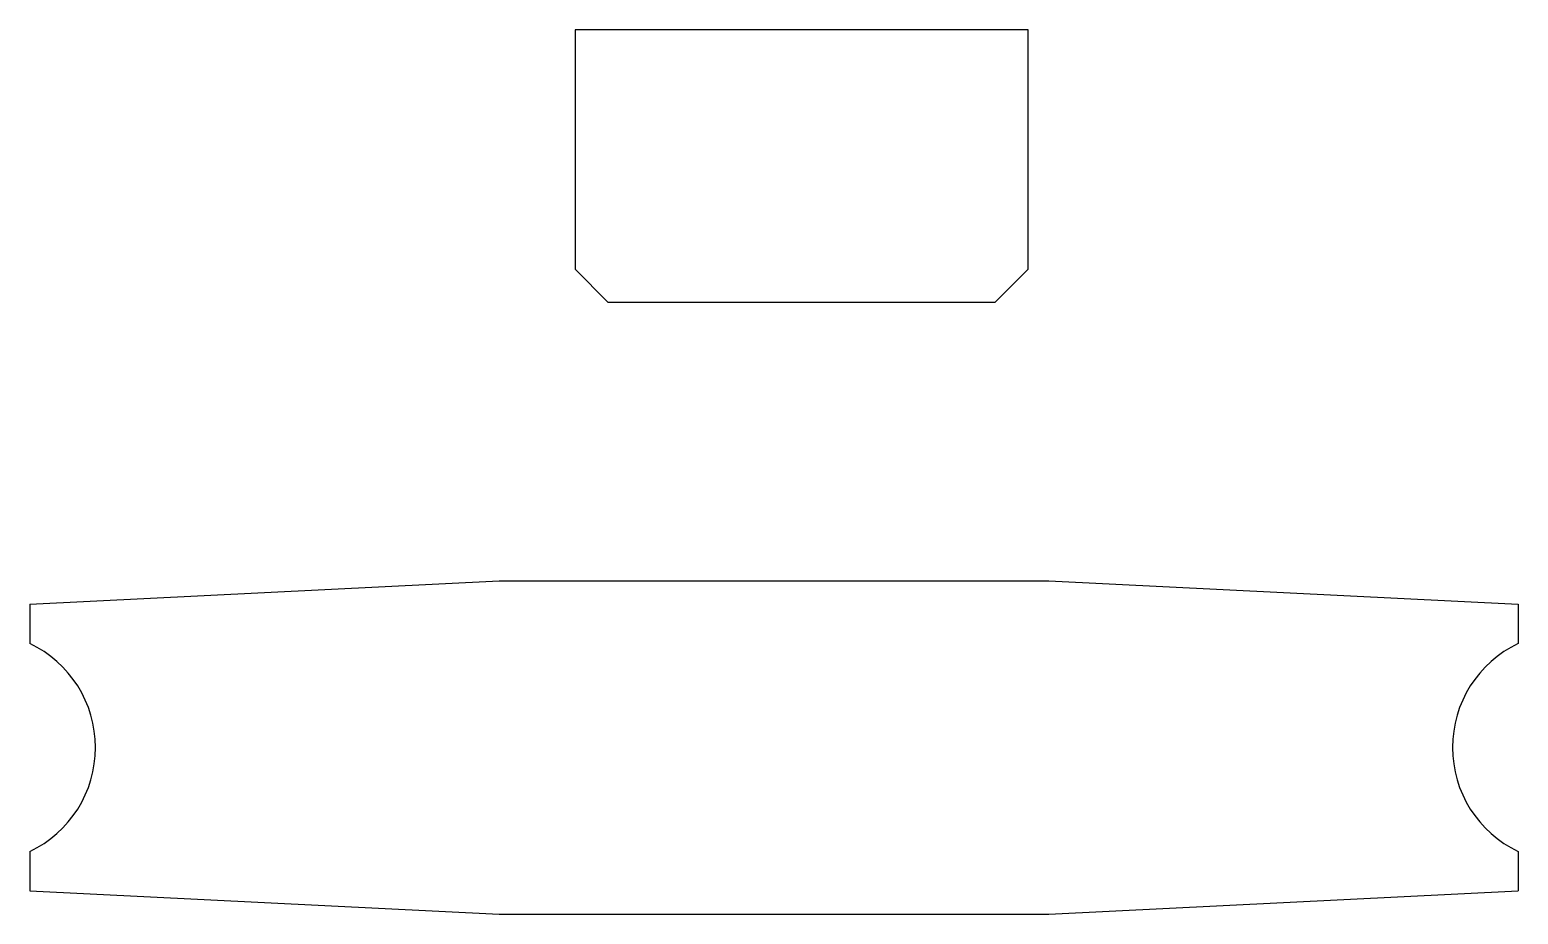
# Model space of a CAD drawing. Header units: inches. Extents: x 63 to 380, y 40 to 228.
import ezdxf

# ---------------------------------------------------------------- set-up
doc = ezdxf.new("R2010")
doc.units = ezdxf.units.IN
doc.header["$MEASUREMENT"] = 0

msp = doc.modelspace()

# ---------------------------------------------------------------- linework, layer by layer
for p, q in [((275.4, 227.88), (178.9, 227.88)), ((178.9, 227.88), (178.9, 176.88)), ((275.4, 176.88), (275.4, 227.88)), ((178.9, 176.88), (185.9, 169.88)), ((275.4, 176.88), (268.4, 169.88)), ((185.9, 169.88), (268.4, 169.88)), ((62.77, 105.57), (162.77, 110.57)), ((162.77, 110.57), (279.77, 110.57)), ((279.77, 110.57), (379.77, 105.57)), ((62.77, 105.57), (62.77, 97.21)), ((379.77, 105.57), (379.77, 97.21)), ((62.77, 52.94), (62.77, 44.57)), ((379.77, 52.94), (379.77, 44.57)), ((62.77, 44.57), (162.77, 39.57)), ((279.77, 39.57), (379.77, 44.57)), ((162.77, 39.57), (279.77, 39.57))]:
    msp.add_line(p, q)
for centre, start, end in [((52.27, 75.07), 295.3769, 64.6231), ((390.27, 75.07), 115.3769, 244.6231)]:
    msp.add_arc(centre, 24.5, start, end)

doc.saveas('drawing.dxf')
